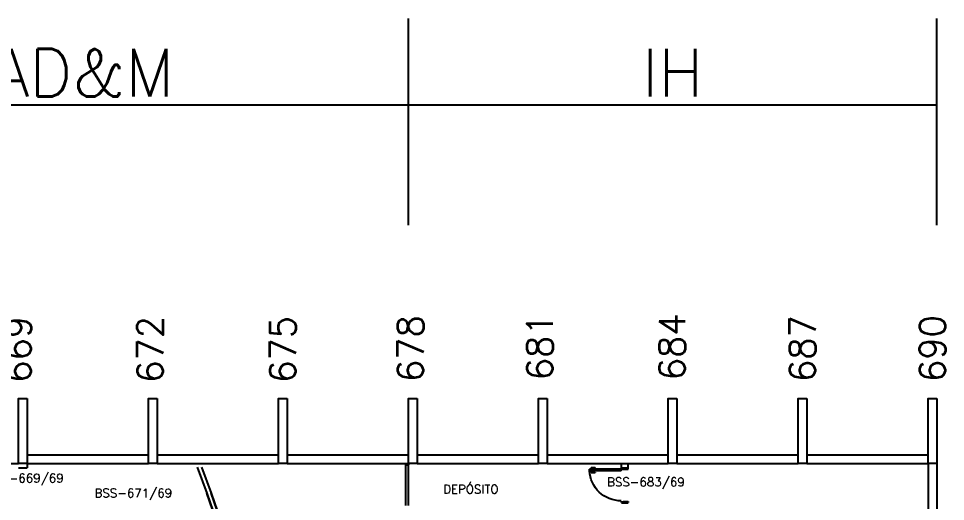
# Model space of a CAD drawing. Extents: x 0 to 244, y -71 to 76.
# Drawn here: x 200.98 to 222.37, y 14.35 to 25.49 of the extents above; entities that cross this region are included whole.
import ezdxf

# ---------------------------------------------------------------- set-up
doc = ezdxf.new("R2010")
doc.units = 0
doc.header["$LTSCALE"] = 0.01
doc.header["$MEASUREMENT"] = 0
doc.header["$PDMODE"] = 98
doc.layers.get('0').update_dxf_attribs({"linetype": 'CONTINUOUS'})
doc.layers.get('DEFPOINTS').update_dxf_attribs({"linetype": 'CONTINUOUS'})
for name, color, linetype in [('ALV', 2, 'CONTINUOUS'), ('DIV', 2, 'CONTINUOUS'), ('ESQ', 1, 'CONTINUOUS'), ('ESTR', 3, 'CONTINUOUS'), ('NOPILAR1', 2, 'CONTINUOUS'), ('TEXTO', 2, 'CONTINUOUS'), ('TEXTO-ENDEREÇO', 2, 'CONTINUOUS'), ('TXT-END-EXTERNO', 2, 'CONTINUOUS')]:
    doc.layers.add(name, color=color, linetype=linetype)
doc.layers.get('0').freeze()
doc.styles.add('1', font='romans.shx')
doc.styles.add('NOPILAR', font='simplex.shx', dxfattribs={"height": 0.6})
doc.styles.add('UNB-100', font='simplex.shx', dxfattribs={"height": 0.2})
doc.styles.add('UNB-100-1', font='simplex.shx', dxfattribs={"height": 0.2})
doc.dimstyles.new('1-600', dxfattribs={"dimtxt": 1.1, "dimasz": 2.5, "dimexe": 2, "dimexo": 4, "dimgap": 0.2, "dimtad": 1, "dimdec": 0, "dimzin": 4, "dimdsep": 46, "dimlunit": 6, "dimtxsty": '1', "dimblk1": 'NONE', "dimblk2": 'NONE', "dimsah": 1, "dimcen": 0, "dimclrd": 2, "dimclre": 2, "dimclrt": 2, "dimadec": 0, "dimazin": 0, "dimtfac": 1, "dimtdec": 0, "dimtmove": 2, "dimatfit": 3, "dimldrblk": 'NONE', "dimfxl": 1, "dimtolj": 1, "dimtzin": 0, "dimarcsym": 0})

# ---------------------------------------------------------------- blocks, each defined once
blk = doc.blocks.new('PILAR-SSN')
blk.add_lwpolyline([(0.2, 0), (0.2, -1.5), (0, -1.5), (0, 0)], close=True)
blk = doc.blocks.new('PISOANF-SSN')
for p, q in [((0, 0), (-0.224, -0.6)), ((-0.224, -0.6), (-0.427, -1.2)), ((-0.427, -1.2), (-0.603, -1.8)), ((-0.603, -1.8), (-0.772, -2.4)), ((-0.772, -2.4), (-0.914, -3)), ((-0.914, -3), (-1.032, -3.6)), ((-1.032, -3.6), (-1.14, -4.2)), ((-1.14, -4.2), (-1.223, -4.8)), ((-1.223, -4.8), (-1.28, -5.3)), ((-1.28, -5.3), (-1.324, -5.8)), ((-1.324, -5.8), (-1.355, -6.3)), ((-1.355, -6.3), (-1.374, -6.8)), ((-1.374, -6.8), (-1.374, -7.111)), ((-1.374, -7.111), (-1.38, -7.611)), ((-1.374, -8.093), (-1.38, -7.593)), ((-1.355, -8.593), (-1.374, -8.093)), ((-1.324, -9.093), (-1.355, -8.593)), ((-1.28, -9.593), (-1.324, -9.093)), ((-1.223, -10.093), (-1.28, -9.593)), ((-1.14, -10.693), (-1.223, -10.093)), ((-1.032, -11.293), (-1.14, -10.693)), ((-0.914, -11.893), (-1.032, -11.293)), ((-0.772, -12.493), (-0.914, -11.893)), ((-0.603, -13.093), (-0.772, -12.493)), ((-0.427, -13.693), (-0.603, -13.093))]:
    blk.add_line(p, q)
blk.add_lwpolyline([(-0.224, -14.293), (-0.427, -13.693)], close=True)
blk.add_lwpolyline([(0, -14.893), (-0.224, -14.293)])
blk = doc.blocks.new('PE80-SSN')
at = {"color": 2}
for p, q in [((0.075, 0), (-0.075, 0)), ((-0.075, -0.03), (-0.075, 0)), ((0.075, 0), (0.075, -0.02)), ((0.04, -0.03), (-0.075, -0.03)), ((0.075, -0.02), (0.04, -0.02)), ((0.04, -0.03), (0.04, -0.02)), ((0.085, -0.03), (0.817, -0.03)), ((0.085, -0.03), (0.085, -0.065)), ((0.085, -0.065), (0.817, -0.065)), ((0.817, -0.065), (0.817, -0.03))]:
    blk.add_line(p, q, dxfattribs=at)
at = {"color": 1}
for p, q in [((0.777, 0.01), (0.687, 0.01)), ((0.687, 0), (0.687, 0.01)), ((0.777, 0.01), (0.777, -0.03)), ((0.767, 0), (0.687, 0)), ((0.767, -0.095), (0.687, -0.095)), ((0.687, -0.095), (0.687, -0.105)), ((0.777, -0.105), (0.687, -0.105)), ((0.767, 0), (0.767, -0.03)), ((0.767, -0.095), (0.767, -0.065)), ((0.777, -0.105), (0.777, -0.065))]:
    blk.add_line(p, q, dxfattribs=at)
for p, q in [((0.04, -0.771), (-0.075, -0.771)), ((-0.075, -0.771), (-0.075, -0.801)), ((0.075, -0.801), (-0.075, -0.801)), ((0.075, -0.802), (-0.075, -0.802)), ((0.04, -0.771), (0.04, -0.781)), ((0.075, -0.781), (0.04, -0.781)), ((0.075, -0.801), (0.075, -0.781))]:
    blk.add_line(p, q)
blk.add_arc((0.085, -0.03), 0.731, 270, 357.3429, dxfattribs=at)
blk = doc.blocks.new('*D74')
at = {"layer": 'DEFPOINTS', "color": 0, "transparency": 16777216}
for p in [(209.975, 23.491), (209.975, 16.72), (222.175, 16.72)]:
    blk.add_point(p, dxfattribs=at)
at = {"layer": 'TXT-END-EXTERNO', "color": 2, "lineweight": -2, "transparency": 16777216}
for p, q in [((209.975, 20.72), (209.975, 25.491)), ((222.175, 20.72), (222.175, 25.491)), ((222.175, 23.491), (209.975, 23.491))]:
    blk.add_line(p, q, dxfattribs=at)
at = {"layer": 'TXT-END-EXTERNO', "color": 2, "transparency": 16777216, "insert": (216.075, 24.241), "char_height": 1.1, "attachment_point": 5, "style": '1'}
blk.add_mtext('\\A1;IH', dxfattribs=at)
blk = doc.blocks.new('_NONE')
at = {"color": 0, "linetype": 'ByBlock'}
blk.add_circle((0, 0), 0.25, dxfattribs=at)
blk = doc.blocks.new('*D75')
at = {"layer": 'DEFPOINTS', "color": 0, "transparency": 16777216}
for p in [(194.975, 23.491), (194.975, 16.72), (209.975, 16.72)]:
    blk.add_point(p, dxfattribs=at)
at = {"layer": 'TXT-END-EXTERNO', "color": 2, "lineweight": -2, "transparency": 16777216}
for p, q in [((194.975, 20.72), (194.975, 25.491)), ((209.975, 20.72), (209.975, 25.491)), ((209.975, 23.491), (194.975, 23.491))]:
    blk.add_line(p, q, dxfattribs=at)
at = {"layer": 'TXT-END-EXTERNO', "color": 2, "transparency": 16777216, "insert": (202.475, 24.241), "char_height": 1.1, "attachment_point": 5, "style": '1'}
blk.add_mtext('\\A1;AD&M', dxfattribs=at)

msp = doc.modelspace()

# ---------------------------------------------------------------- linework, layer by layer
at = {"layer": 'ALV'}
for p, q in [((201.175, 15.42), (203.975, 15.42)), ((204.175, 15.42), (206.975, 15.42)), ((207.175, 15.42), (209.975, 15.42)), ((210.175, 15.42), (212.975, 15.42)), ((213.175, 15.42), (215.975, 15.42)), ((216.175, 15.42), (218.975, 15.42)), ((219.175, 15.42), (221.975, 15.42)), ((198.175, 15.22), (200.975, 15.22)), ((201.175, 15.22), (201.175, 15.12)), ((201.175, 15.22), (203.975, 15.22)), ((204.175, 15.22), (206.975, 15.22)), ((207.175, 15.22), (209.975, 15.22)), ((210.175, 15.22), (212.975, 15.22)), ((213.175, 15.22), (215.975, 15.22)), ((214.897, 15.12), (214.897, 15.22)), ((215.047, 15.12), (215.047, 15.22)), ((216.175, 15.22), (218.975, 15.22)), ((219.175, 15.22), (221.975, 15.22)), ((221.975, 15.22), (221.975, 12.139)), ((222.175, 15.22), (222.175, 12.319))]:
    msp.add_line(p, q, dxfattribs=at)
at = {"layer": 'ALV', "color": 2}
msp.add_line((214.897, 15.12), (215.047, 15.12), dxfattribs=at)
at = {"layer": 'DIV'}
for p, q in [((209.915, 15.212), (209.925, 15.212)), ((209.915, 15.212), (209.915, 15.192)), ((209.925, 15.22), (209.925, 15.212)), ((209.925, 15.22), (209.946, 15.22)), ((209.937, 15.201), (209.953, 15.201)), ((209.937, 15.201), (209.937, 15.192)), ((209.939, 15.199), (209.939, 15.19)), ((209.951, 15.199), (209.939, 15.199)), ((209.939, 15.197), (209.939, 15.193)), ((209.94, 15.22), (209.95, 15.22)), ((209.941, 15.199), (209.949, 15.199)), ((209.945, 15.225), (209.945, 15.215)), ((209.946, 15.22), (209.965, 15.22)), ((209.951, 15.199), (209.951, 15.19)), ((209.951, 15.197), (209.951, 15.193)), ((209.953, 15.201), (209.953, 15.192)), ((209.965, 15.22), (209.965, 15.212)), ((209.975, 15.212), (209.965, 15.212)), ((209.975, 15.212), (209.975, 15.192)), ((209.915, 15.192), (209.937, 15.192)), ((209.915, 15.19), (209.975, 15.19)), ((209.915, 14.255), (209.915, 15.19)), ((209.936, 15.19), (209.918, 15.19)), ((209.975, 15.192), (209.953, 15.192)), ((209.954, 15.19), (209.972, 15.19)), ((209.975, 14.255), (209.975, 15.19))]:
    msp.add_line(p, q, dxfattribs=at)
at = {"layer": 'TEXTO-ENDEREÇO'}
msp.add_line((200.975, 15.12), (201.175, 15.12), dxfattribs=at)

# ---------------------------------------------------------------- block references
at = {"layer": 'ESQ', "xscale": -1}
msp.add_blockref('PE80-SSN', (214.972, 15.12), dxfattribs=at)
at = {"layer": 'ESTR'}
for p in [(200.975, 16.72), (203.975, 16.72), (206.975, 16.72), (209.975, 16.72), (212.975, 16.72), (215.975, 16.72), (218.975, 16.72), (221.975, 16.72), (221.975, 16.72)]:
    msp.add_blockref('PILAR-SSN', p, dxfattribs=at)
at = {"layer": 'ESTR', "rotation": 180}
for p in [(205.099, 0.249), (205.199, 0.249)]:
    msp.add_blockref('PISOANF-SSN', p, dxfattribs=at)

# ---------------------------------------------------------------- texts
at = {"layer": 'NOPILAR1', "style": 'NOPILAR'}
for s, p in [('684', (216.362, 17.144)), ('669', (201.264, 17.085)), ('672', (204.314, 17.085)), ('675', (207.373, 17.085)), ('678', (210.323, 17.104)), ('681', (213.31, 17.144)), ('687', (219.373, 17.104)), ('690', (222.373, 17.104))]:
    msp.add_text(s, height=0.6, rotation=90, dxfattribs=at).set_placement(p)
at = {"layer": 'TEXTO', "style": 'UNB-100'}
msp.add_text('DEPÓSITO', height=0.2, dxfattribs=at).set_placement((210.778, 14.53))
at = {"layer": 'TEXTO-ENDEREÇO', "style": 'UNB-100-1'}
for s, p in [('BSS-669/69', (200.225, 14.785)), ('BSS-683/69', (214.563, 14.696)), ('BSS-671/69', (202.73, 14.441))]:
    msp.add_text(s, height=0.2, dxfattribs=at).set_placement(p)

# ---------------------------------------------------------------- dimensions: what is measured, and where the dimension line sits
at = {"layer": 'TXT-END-EXTERNO'}
for p1, p2, text, picture, middle in [((209.975, 16.72), (194.975, 16.72), 'AD&M', '*D75', (202.475, 24.241)), ((222.175, 16.72), (209.975, 16.72), 'IH', '*D74', (216.075, 24.241))]:
    dim = msp.add_aligned_dim(p1=p1, p2=p2, distance=-6.772, text=text, dimstyle='1-600', dxfattribs=at)
    dim.commit()
    dim.dimension.update_dxf_attribs({"geometry": picture, "text_midpoint": middle})

doc.saveas('drawing.dxf')
